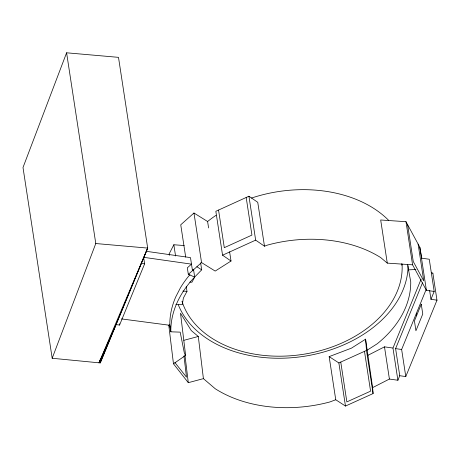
<?xml version="1.0" encoding="UTF-8"?>
<svg xmlns="http://www.w3.org/2000/svg" width="460" height="460" viewBox="0 0 460 460"><rect width="100%" height="100%" fill="white"/><g stroke="black" fill="none" stroke-linecap="round" stroke-linejoin="round"><path stroke-width="0.69" d="M66.596 52.796L23 167.526L52.187 358.265L100.222 362.934L147.683 248.089L118.496 57.35L66.596 52.796L95.784 243.535L52.187 358.265M372.617 387.63L365.591 339.169L351.474 348.139L329.153 356.621L335.748 399.751L345.466 406.059L373.083 393.565L372.617 387.63L389.413 379.051L397.894 380.247L392.972 348.047L421.13 279.122M397.894 380.247L399.746 375.722L395.6 348.628L422.475 282.854M399.746 375.722L405.783 376.573L401.637 349.479L426.086 289.645M432.831 273.131L431.514 272.883M405.783 376.573L437 300.167L430.962 299.316L434.183 291.439L429.255 259.244L421.486 258.146M95.784 243.535L147.683 248.089L99.032 362.819L115.989 324.587L119.583 325.059L144.618 263.844L143.618 257.312L191.481 264.138L187.329 267.829L188.33 274.361L194.683 277.052A122.82 86.998 -8.7 0 0 170.821 331.815L180.182 332.137L184.443 353.487L185.621 355.384L173.466 363.803L188.295 382.674L203.412 378.643L215.251 388.757A119.278 84.49 -8.7 0 0 329.866 401.954L335.748 399.751M147.683 248.089L100.222 362.934L99.785 360.094M186.237 286.482L186.99 291.381L183.385 298.046L182.263 304.698L175.875 304.618M184.259 245.554L173.845 244.755L169.13 253.92L169.349 255.323M200.617 262.844L201.687 269.836L194.821 276.885L191.929 282.233L189.848 282.072M208.593 227.947L207.604 221.501L193.97 213.014L180.745 224.785L185.685 257.088M188.33 274.361L201.56 262.591L193.97 213.014M229.609 251.815L231.018 261.021L215.194 271.078L201.56 262.591M367.264 350.112L377.211 343.787A117.674 83.352 -8.7 0 0 410.734 281.767L407.525 264.408M367.69 355.436L384.491 346.851L392.972 348.047M434.183 291.439L426.409 290.34L412.585 264.822L387.28 263.12L380.65 257.542A117.674 83.352 -8.7 0 0 267.369 245.111L264.477 246.209L257.755 202.308L248.935 196.23L215.843 211.289L222.559 255.196L231.018 261.021M222.559 255.196L255.651 240.131L264.477 246.209M329.153 356.621L338.865 362.928L366.488 350.434L365.591 339.169M183.862 340.32L198.3 336.473L203.412 378.643M408.365 269.876L415.915 269.491M421.785 258.175L419.813 247.21L405.984 221.691L380.679 219.989L387.28 263.12M182.896 291.065L186.99 291.381M121.428 318.906L169.82 325.289L170.821 331.815L169.654 324.777M395.6 348.628L401.637 349.479M146.199 251.298L190.486 257.606L192.481 270.664M141.174 263.35L144.618 263.844M192.412 269.986L193.683 270.526M196.886 266.719L201.687 269.836M198.3 336.473L191.268 330.562L180.504 313.214L185.621 355.384M174.898 362.532L186.484 377.16L183.977 355.942M432.854 273.073L436.977 300.225M429.582 290.283L430.962 299.316M419.813 247.21L426.409 290.34M418.117 244.082L423.746 280.864L413.241 261.476L407.612 224.693M405.984 221.691L412.585 264.822M416.369 313.427L416.679 315.451M384.491 346.851L389.413 379.051M366.488 350.434L373.083 393.565M364.487 351.336L370.582 391.167L346.857 401.902L340.762 362.072M338.865 362.928L345.466 406.059M248.935 196.23L255.651 240.131M246.18 197.478L251.936 235.094L224.302 247.675L218.546 210.059M193.487 269.221L194.683 277.052M173.845 244.755L175.565 255.99M119.381 323.754L119.583 325.059M184.966 355.264L188.295 382.674M168.774 325.145L173.466 363.803M408.077 265.742A117.674 83.352 -8.7 0 1 306.458 355.902A117.674 83.352 -8.7 0 1 178.342 304.876M207.604 221.501A117.674 83.352 -8.7 0 1 216.027 215.297M251.476 198.059A117.674 83.352 -8.7 0 1 388.648 220.334M401.77 263.735A112.021 79.35 -8.7 0 1 401.787 265.161M402.057 264.063A112.021 79.35 -8.7 0 1 305.221 353.999A112.021 79.35 -8.7 0 1 181.993 301.266M169.82 325.289A122.82 86.998 -8.7 0 1 175.72 296.964L180.435 287.799A122.82 86.998 -8.7 0 1 189.917 274.677M421.262 304.227L414.431 320.953L415.926 330.751L422.763 314.025L421.262 304.227"/></g></svg>
